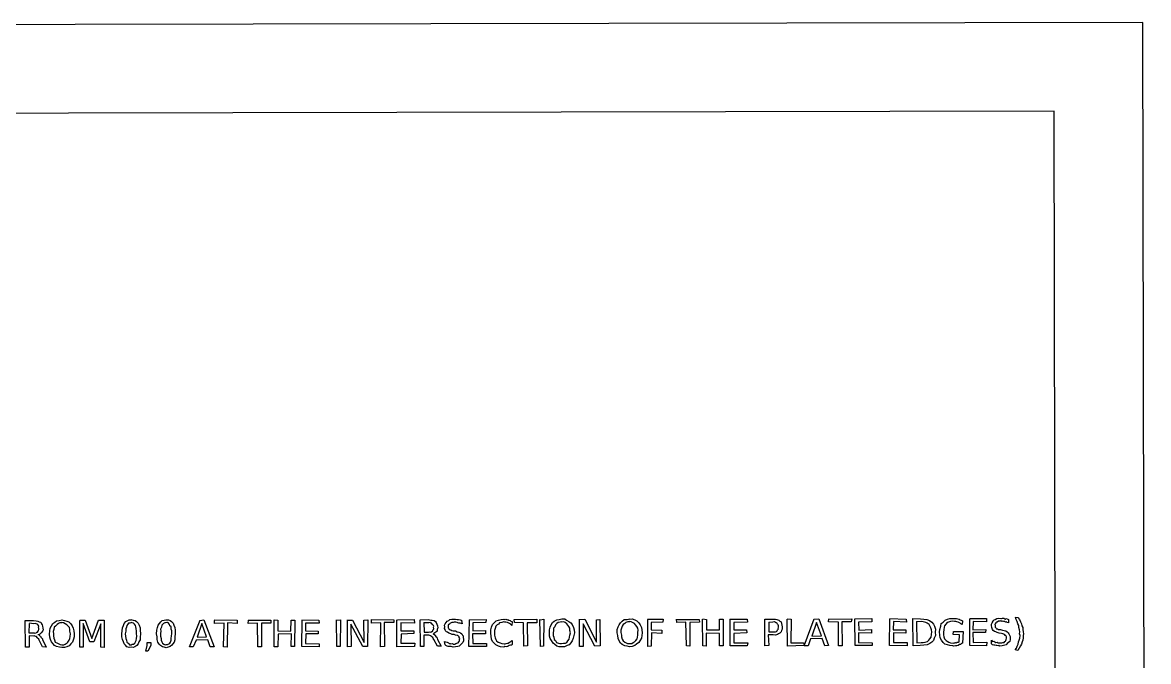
# Model space of a CAD drawing. Header units: millimetres. Extents: x 0 to 500, y -1 to 330.
# Drawn here: x 373.8 to 500.3, y 258.6 to 330.4 of the extents above; entities that cross this region are included whole.
import ezdxf

# ---------------------------------------------------------------- set-up
doc = ezdxf.new("R2010")
doc.units = ezdxf.units.MM

msp = doc.modelspace()

# ---------------------------------------------------------------- linework, layer by layer
for points in [[(0.29, -0.51), (500.33, 0.45), (499.69, 330.45), (-0.32, 329.51)], [(10.33, 9.51), (490.29, 10.46), (489.73, 320.47), (9.67, 319.52)]]:
    msp.add_lwpolyline(points, close=True)
for points in [[(375.59, 261.66), (375.63, 261.62), (375.7, 261.56), (375.77, 261.5), (375.82, 261.47), (375.85, 261.37), (375.93, 261.28), (376.04, 261.18), (376.04, 261.09), (376.46, 260.25), (376.06, 260.27), (375.67, 261.04), (375.62, 261.13), (375.49, 261.26), (375.45, 261.32), (375.35, 261.44), (375.3, 261.43), (375.18, 261.49), (375.13, 261.53), (374.99, 261.49), (374.56, 261.53), (374.56, 260.24), (374.13, 260.26), (374.1, 263.26), (375.04, 263.26), (375.32, 263.22), (375.51, 263.18), (375.65, 263.1), (375.85, 263.05), (375.92, 262.87), (376, 262.76), (376.04, 262.61), (376.07, 262.38), (376.1, 262.21), (376.07, 262.1), (376.04, 262.03), (375.92, 261.9), (375.91, 261.82), (375.79, 261.73), (375.69, 261.68), (375.53, 261.62)], [(378.22, 263.33), (378.5, 263.25), (378.77, 263.18), (379.01, 263.09), (379.22, 262.88), (379.39, 262.63), (379.49, 262.38), (379.56, 262.08), (379.61, 261.76), (379.59, 261.4), (379.52, 261.14), (379.4, 260.81), (379.23, 260.61), (379.05, 260.41), (378.77, 260.3), (378.52, 260.21), (378.23, 260.21), (377.95, 260.24), (377.62, 260.33), (377.41, 260.43), (377.23, 260.61), (377.05, 260.85), (376.94, 261.12), (376.86, 261.38), (376.83, 261.71), (376.86, 262.09), (376.9, 262.39), (377.07, 262.64), (377.21, 262.9), (377.42, 263.07), (377.62, 263.2), (377.93, 263.25), (378.25, 263.3)], [(380.22, 263.27), (380.82, 263.27), (381.58, 261.22), (382.35, 263.28), (382.99, 263.27), (382.96, 260.22), (382.58, 260.24), (382.6, 262.86), (381.83, 260.86), (381.38, 260.84), (380.62, 262.9), (380.63, 260.24), (380.24, 260.26), (380.23, 263.26)], [(385.97, 263.34), (386.24, 263.29), (386.47, 263.23), (386.62, 263.12), (386.8, 262.93), (386.92, 262.72), (387, 262.43), (387.03, 262.14), (387.04, 261.75), (387.01, 261.38), (387, 261.06), (386.88, 260.83), (386.79, 260.62), (386.65, 260.42), (386.43, 260.29), (386.25, 260.2), (386.01, 260.24), (385.8, 260.2), (385.53, 260.29), (385.38, 260.46), (385.22, 260.61), (385.13, 260.86), (385.02, 261.12), (384.95, 261.42), (384.96, 261.75), (384.99, 262.1), (385.02, 262.43), (385.14, 262.68), (385.23, 262.9), (385.41, 263.12), (385.56, 263.21), (385.79, 263.3), (386.03, 263.33)], [(389.93, 263.31), (390.19, 263.3), (390.39, 263.23), (390.54, 263.12), (390.71, 262.95), (390.81, 262.73), (390.93, 262.45), (390.95, 262.14), (390.95, 261.78), (390.92, 261.38), (390.91, 261.07), (390.83, 260.81), (390.69, 260.62), (390.58, 260.46), (390.4, 260.31), (390.15, 260.23), (389.93, 260.19), (389.71, 260.26), (389.52, 260.29), (389.31, 260.45), (389.15, 260.58), (389.02, 260.81), (388.93, 261.12), (388.94, 261.41), (388.86, 261.73), (388.9, 262.15), (388.96, 262.46), (389.05, 262.73), (389.19, 262.9), (389.34, 263.11), (389.49, 263.23), (389.7, 263.29), (389.91, 263.33)], [(393.73, 263.26), (394.18, 263.3), (395.34, 260.27), (394.9, 260.29), (394.61, 261.07), (393.32, 261.04), (392.98, 260.28), (392.57, 260.3), (393.75, 263.29)], [(395.33, 263.3), (397.92, 263.29), (397.92, 262.92), (396.82, 262.97), (396.8, 260.26), (396.4, 260.28), (396.44, 262.93), (395.37, 262.91), (395.37, 263.26)], [(399.16, 263.29), (401.69, 263.27), (401.71, 262.96), (400.67, 262.96), (400.66, 260.3), (400.24, 260.3), (400.22, 262.93), (399.16, 262.92), (399.2, 263.27)], [(402.12, 263.3), (402.48, 263.27), (402.5, 262.07), (403.96, 262.05), (404, 263.27), (404.4, 263.27), (404.36, 260.31), (403.97, 260.33), (404.01, 261.73), (402.51, 261.71), (402.48, 260.29), (402.09, 260.27), (402.08, 263.31)], [(405.18, 263.33), (407.09, 263.29), (407.12, 262.94), (405.59, 262.94), (405.58, 262.08), (407.01, 262.05), (407.02, 261.75), (405.62, 261.75), (405.58, 260.64), (407.14, 260.61), (407.13, 260.3), (405.17, 260.33), (405.22, 263.27)], [(409.09, 263.29), (409.52, 263.3), (409.51, 260.33), (409.12, 260.32), (409.09, 263.31)], [(410.32, 263.29), (410.87, 263.28), (412.2, 260.78), (412.16, 263.28), (412.6, 263.3), (412.56, 260.34), (412.05, 260.31), (410.69, 262.83), (410.73, 260.34), (410.31, 260.28), (410.3, 263.32)], [(413.01, 263.34), (415.52, 263.31), (415.53, 263), (414.45, 263), (414.48, 260.34), (414.02, 260.3), (414.06, 262.97), (413.01, 262.95), (413, 263.35)], [(415.92, 263.3), (417.82, 263.35), (417.83, 262.96), (416.32, 262.97), (416.32, 262.08), (417.76, 262.08), (417.77, 261.78), (416.35, 261.71), (416.33, 260.68), (417.88, 260.68), (417.85, 260.34), (415.88, 260.3), (415.88, 263.32)], [(419.94, 261.74), (419.97, 261.7), (420.09, 261.7), (420.09, 261.63), (420.2, 261.57), (420.22, 261.49), (420.35, 261.38), (420.38, 261.24), (420.44, 261.12), (420.84, 260.36), (420.44, 260.36), (420.03, 261.11), (419.94, 261.21), (419.92, 261.34), (419.8, 261.4), (419.77, 261.46), (419.66, 261.53), (419.57, 261.56), (419.46, 261.61), (419.34, 261.58), (418.91, 261.58), (418.9, 260.32), (418.53, 260.32), (418.49, 263.3), (419.4, 263.35), (419.67, 263.28), (419.84, 263.28), (420.05, 263.24), (420.2, 263.14), (420.3, 263), (420.36, 262.83), (420.44, 262.63), (420.46, 262.43), (420.45, 262.35), (420.39, 262.23), (420.4, 262.06), (420.34, 262), (420.23, 261.94), (420.15, 261.85), (420.03, 261.8), (419.94, 261.72)], [(423.14, 263.25), (423.2, 262.86), (423.08, 262.9), (422.97, 262.95), (422.83, 262.95), (422.7, 262.98), (422.63, 263.01), (422.51, 263.05), (422.41, 263.06), (422.31, 263.06), (422.21, 263.02), (422.03, 263.03), (421.89, 262.95), (421.8, 262.9), (421.78, 262.85), (421.67, 262.79), (421.64, 262.69), (421.62, 262.57), (421.63, 262.45), (421.64, 262.42), (421.7, 262.33), (421.74, 262.25), (421.85, 262.19), (421.92, 262.2), (422.06, 262.11), (422.19, 262.07), (422.46, 262.08), (422.65, 261.97), (422.84, 261.95), (423.02, 261.86), (423.15, 261.74), (423.26, 261.61), (423.33, 261.51), (423.3, 261.33), (423.36, 261.16), (423.36, 260.94), (423.29, 260.76), (423.16, 260.66), (423.07, 260.53), (422.87, 260.37), (422.7, 260.33), (422.45, 260.27), (422.19, 260.26), (422.09, 260.3), (421.97, 260.31), (421.85, 260.32), (421.76, 260.34), (421.64, 260.31), (421.52, 260.35), (421.35, 260.44), (421.28, 260.5), (421.23, 260.87), (421.37, 260.84), (421.51, 260.79), (421.65, 260.74), (421.74, 260.67), (421.84, 260.67), (421.94, 260.63), (422.1, 260.64), (422.18, 260.58), (422.37, 260.58), (422.5, 260.66), (422.62, 260.7), (422.77, 260.75), (422.83, 260.84), (422.86, 260.89), (422.89, 260.99), (422.89, 261.12), (422.95, 261.23), (422.86, 261.33), (422.88, 261.39), (422.81, 261.47), (422.71, 261.54), (422.63, 261.56), (422.47, 261.61), (422.32, 261.66), (422.07, 261.68), (421.92, 261.76), (421.71, 261.82), (421.55, 261.93), (421.46, 261.97), (421.32, 262.1), (421.28, 262.22), (421.22, 262.33), (421.26, 262.55), (421.23, 262.71), (421.3, 262.87), (421.4, 263.01), (421.5, 263.15), (421.7, 263.23), (421.83, 263.35), (422.03, 263.4), (422.3, 263.4), (422.39, 263.39), (422.47, 263.4), (422.63, 263.37), (422.69, 263.35), (422.81, 263.36), (422.97, 263.32), (423.08, 263.27), (423.18, 263.23)], [(424, 263.32), (425.91, 263.34), (425.87, 263.03), (424.4, 262.97), (424.39, 262.07), (425.83, 262.12), (425.84, 261.76), (424.37, 261.75), (424.42, 260.67), (425.94, 260.66), (425.94, 260.31), (423.96, 260.34), (424.01, 263.32)], [(428.82, 263.12), (428.79, 262.7), (428.71, 262.74), (428.63, 262.82), (428.52, 262.89), (428.38, 262.99), (428.3, 263.02), (428.12, 263.04), (428, 263.06), (427.87, 263.09), (427.65, 263.03), (427.41, 262.97), (427.29, 262.85), (427.14, 262.75), (426.98, 262.59), (426.93, 262.36), (426.82, 262.13), (426.85, 261.83), (426.85, 261.58), (426.92, 261.29), (427, 261.09), (427.08, 260.95), (427.25, 260.82), (427.47, 260.72), (427.66, 260.65), (427.92, 260.63), (428.02, 260.61), (428.14, 260.65), (428.3, 260.7), (428.37, 260.71), (428.54, 260.79), (428.63, 260.84), (428.73, 260.94), (428.84, 260.98), (428.82, 260.54), (428.73, 260.49), (428.63, 260.46), (428.5, 260.43), (428.38, 260.37), (428.29, 260.34), (428.16, 260.28), (428, 260.32), (427.89, 260.25), (427.52, 260.3), (427.28, 260.36), (427, 260.51), (426.8, 260.68), (426.61, 260.9), (426.5, 261.16), (426.47, 261.5), (426.41, 261.82), (426.44, 262.18), (426.49, 262.48), (426.6, 262.78), (426.79, 262.99), (427.04, 263.19), (427.28, 263.27), (427.57, 263.34), (427.9, 263.39), (427.99, 263.37), (428.12, 263.39), (428.27, 263.33), (428.35, 263.35), (428.46, 263.29), (428.6, 263.23), (428.69, 263.15), (428.8, 263.14)], [(429.04, 263.35), (431.6, 263.38), (431.58, 262.98), (430.49, 262.99), (430.55, 260.38), (430.12, 260.36), (430.11, 262.99), (429.07, 263.02), (429.05, 263.37)], [(431.96, 263.32), (432.37, 263.38), (432.36, 260.37), (431.99, 260.34), (431.95, 263.34)], [(434.41, 263.43), (434.73, 263.42), (434.94, 263.28), (435.19, 263.14), (435.42, 262.97), (435.58, 262.78), (435.71, 262.47), (435.79, 262.2), (435.82, 261.87), (435.75, 261.54), (435.67, 261.24), (435.58, 260.94), (435.42, 260.72), (435.21, 260.51), (434.99, 260.43), (434.7, 260.29), (434.38, 260.29), (434.12, 260.29), (433.85, 260.37), (433.62, 260.53), (433.42, 260.71), (433.24, 260.98), (433.11, 261.22), (433.03, 261.5), (433, 261.88), (433.02, 262.2), (433.11, 262.5), (433.21, 262.77), (433.37, 263), (433.56, 263.15), (433.86, 263.32), (434.09, 263.35), (434.4, 263.43)], [(436.43, 263.34), (437, 263.38), (438.29, 260.82), (438.3, 263.33), (438.69, 263.37), (438.72, 260.39), (438.12, 260.36), (436.8, 262.87), (436.79, 260.34), (436.4, 260.33), (436.4, 263.38)], [(441.99, 263.41), (442.31, 263.42), (442.6, 263.32), (442.83, 263.21), (443.04, 262.97), (443.2, 262.76), (443.35, 262.47), (443.4, 262.2), (443.44, 261.84), (443.41, 261.54), (443.35, 261.24), (443.17, 260.96), (443.04, 260.76), (442.81, 260.58), (442.61, 260.42), (442.31, 260.33), (442.01, 260.3), (441.73, 260.37), (441.48, 260.41), (441.2, 260.53), (441, 260.7), (440.84, 260.96), (440.72, 261.21), (440.68, 261.55), (440.61, 261.86), (440.62, 262.22), (440.74, 262.52), (440.84, 262.75), (440.99, 262.98), (441.2, 263.17), (441.42, 263.34), (441.74, 263.37), (442.04, 263.43)], [(444.04, 263.39), (445.78, 263.41), (445.76, 263.07), (444.43, 263), (444.46, 262.18), (445.66, 262.16), (445.65, 261.78), (444.49, 261.84), (444.46, 260.37), (444.05, 260.34), (444.06, 263.35)], [(447.3, 263.36), (449.85, 263.36), (449.86, 263.06), (448.8, 263.01), (448.8, 260.35), (448.4, 260.38), (448.35, 263.05), (447.32, 263.01), (447.28, 263.39)], [(450.25, 263.42), (450.65, 263.37), (450.65, 262.19), (452.12, 262.18), (452.14, 263.38), (452.54, 263.39), (452.55, 260.39), (452.14, 260.38), (452.11, 261.8), (450.61, 261.83), (450.62, 260.35), (450.25, 260.38), (450.21, 263.41)], [(453.3, 263.4), (455.22, 263.38), (455.26, 263.04), (453.74, 263.02), (453.75, 262.18), (455.15, 262.18), (455.18, 261.86), (453.75, 261.8), (453.73, 260.72), (455.3, 260.74), (455.24, 260.4), (453.33, 260.41), (453.32, 263.39)], [(457.2, 263.38), (458.18, 263.38), (458.41, 263.41), (458.58, 263.37), (458.79, 263.27), (458.91, 263.15), (459.06, 263.08), (459.08, 262.9), (459.13, 262.71), (459.17, 262.52), (459.15, 262.26), (459.08, 262.11), (459.05, 261.97), (458.89, 261.81), (458.75, 261.75), (458.63, 261.66), (458.43, 261.61), (458.15, 261.64), (457.61, 261.62), (457.68, 260.43), (457.22, 260.39), (457.21, 263.41)], [(459.71, 263.44), (460.16, 263.38), (460.15, 260.72), (461.58, 260.72), (461.62, 260.42), (459.76, 260.37), (459.73, 263.39)], [(462.76, 263.39), (463.28, 263.44), (464.37, 260.42), (463.95, 260.4), (463.67, 261.21), (462.36, 261.2), (462.09, 260.4), (461.65, 260.4), (462.76, 263.42)], [(464.38, 263.4), (466.98, 263.44), (466.91, 263.1), (465.86, 263.1), (465.89, 260.41), (465.48, 260.39), (465.49, 263.06), (464.38, 263.08), (464.42, 263.44)], [(467.31, 263.43), (469.25, 263.45), (469.25, 263.1), (467.75, 263.05), (467.77, 262.17), (469.19, 262.22), (469.21, 261.83), (467.75, 261.85), (467.73, 260.77), (469.26, 260.74), (469.28, 260.42), (467.35, 260.42), (467.33, 263.39)], [(471.25, 263.46), (473.11, 263.4), (473.13, 263.07), (471.66, 263.12), (471.62, 262.2), (473.05, 262.21), (473.08, 261.83), (471.66, 261.87), (471.69, 260.78), (473.2, 260.78), (473.2, 260.4), (471.22, 260.43), (471.28, 263.44)], [(473.82, 263.45), (474.71, 263.43), (475.07, 263.39), (475.42, 263.36), (475.71, 263.24), (475.99, 263.05), (476.16, 262.85), (476.3, 262.6), (476.38, 262.28), (476.35, 261.92), (476.38, 261.55), (476.25, 261.24), (476.16, 260.98), (475.99, 260.8), (475.76, 260.66), (475.45, 260.51), (475.09, 260.48), (474.69, 260.45), (473.87, 260.41), (473.84, 263.46)], [(479.06, 260.86), (479.09, 261.65), (478.39, 261.67), (478.41, 262.01), (479.49, 262.01), (479.44, 260.71), (479.32, 260.65), (479.2, 260.54), (479.08, 260.53), (478.93, 260.43), (478.8, 260.39), (478.63, 260.39), (478.47, 260.37), (478.33, 260.4), (478.01, 260.42), (477.74, 260.5), (477.45, 260.59), (477.26, 260.78), (477.07, 261.04), (476.91, 261.29), (476.9, 261.58), (476.86, 261.96), (476.88, 262.25), (476.98, 262.6), (477.05, 262.89), (477.24, 263.07), (477.47, 263.27), (477.74, 263.41), (477.99, 263.47), (478.35, 263.46), (478.45, 263.46), (478.65, 263.45), (478.76, 263.45), (478.92, 263.44), (479.04, 263.4), (479.16, 263.32), (479.29, 263.28), (479.42, 263.22), (479.41, 262.81), (479.26, 262.86), (479.17, 262.96), (479.01, 263), (478.93, 263.07), (478.78, 263.11), (478.68, 263.14), (478.53, 263.13), (478.36, 263.15), (478.09, 263.14), (477.87, 263.07), (477.71, 263.02), (477.55, 262.84), (477.41, 262.65), (477.37, 262.49), (477.32, 262.21), (477.29, 261.92), (477.3, 261.63), (477.33, 261.42), (477.42, 261.19), (477.59, 261.01), (477.71, 260.92), (477.91, 260.82), (478.1, 260.72), (478.41, 260.69), (478.51, 260.73), (478.59, 260.72), (478.64, 260.76), (478.76, 260.73), (478.84, 260.8), (478.94, 260.82), (478.99, 260.81), (479.04, 260.86)], [(480.24, 263.46), (482.12, 263.46), (482.12, 263.1), (480.63, 263.12), (480.61, 262.18), (482.04, 262.25), (482.01, 261.9), (480.6, 261.9), (480.63, 260.76), (482.15, 260.81), (482.11, 260.41), (480.24, 260.44), (480.24, 263.43)], [(484.61, 263.36), (484.6, 262.98), (484.46, 263.03), (484.37, 263.08), (484.26, 263.06), (484.2, 263.12), (484.09, 263.13), (483.96, 263.16), (483.86, 263.14), (483.75, 263.19), (483.65, 263.17), (483.46, 263.15), (483.34, 263.07), (483.29, 263.04), (483.19, 262.97), (483.14, 262.88), (483.08, 262.82), (483.09, 262.65), (483.1, 262.59), (483.11, 262.5), (483.17, 262.41), (483.2, 262.37), (483.25, 262.32), (483.38, 262.3), (483.49, 262.23), (483.69, 262.23), (483.91, 262.15), (484.12, 262.12), (484.3, 262.07), (484.44, 261.97), (484.56, 261.84), (484.64, 261.73), (484.71, 261.6), (484.78, 261.43), (484.78, 261.28), (484.78, 261.09), (484.75, 260.89), (484.6, 260.77), (484.46, 260.64), (484.35, 260.52), (484.17, 260.46), (483.88, 260.41), (483.64, 260.36), (483.51, 260.42), (483.42, 260.39), (483.3, 260.44), (483.22, 260.44), (483.06, 260.49), (482.97, 260.47), (482.79, 260.52), (482.7, 260.61), (482.7, 261.02), (482.81, 260.9), (482.95, 260.91), (483.07, 260.85), (483.17, 260.76), (483.31, 260.79), (483.44, 260.75), (483.54, 260.72), (483.67, 260.74), (483.84, 260.75), (483.97, 260.77), (484.1, 260.78), (484.17, 260.87), (484.25, 260.93), (484.31, 261), (484.34, 261.11), (484.39, 261.26), (484.36, 261.33), (484.36, 261.42), (484.3, 261.56), (484.23, 261.56), (484.15, 261.68), (484.06, 261.71), (483.95, 261.74), (483.8, 261.78), (483.55, 261.82), (483.33, 261.88), (483.17, 261.96), (483.01, 261.99), (482.89, 262.11), (482.81, 262.23), (482.75, 262.33), (482.72, 262.47), (482.69, 262.67), (482.68, 262.83), (482.76, 262.99), (482.86, 263.18), (482.93, 263.28), (483.11, 263.36), (483.28, 263.45), (483.51, 263.51), (483.74, 263.47), (483.83, 263.47), (483.94, 263.52), (484.08, 263.5), (484.15, 263.44), (484.24, 263.41), (484.34, 263.45), (484.51, 263.39), (484.61, 263.37)], [(485.33, 263.6), (485.63, 263.58), (485.82, 263.35), (485.94, 263.08), (486.06, 262.86), (486.11, 262.66), (486.22, 262.45), (486.21, 262.23), (486.26, 261.97), (486.28, 261.75), (486.24, 261.55), (486.26, 261.29), (486.2, 261.03), (486.15, 260.83), (486.06, 260.59), (485.94, 260.41), (485.81, 260.12), (485.64, 259.89), (485.33, 259.94), (485.5, 260.15), (485.58, 260.37), (485.67, 260.6), (485.73, 260.84), (485.8, 261.04), (485.87, 261.27), (485.9, 261.54), (485.85, 261.73), (485.86, 261.98), (485.82, 262.2), (485.77, 262.44), (485.76, 262.68), (485.65, 262.88), (485.57, 263.14), (485.47, 263.37), (485.38, 263.57)], [(374.54, 262.89), (374.52, 261.85), (375.09, 261.84), (375.19, 261.82), (375.33, 261.87), (375.41, 261.94), (375.48, 261.95), (375.55, 262.03), (375.6, 262.17), (375.64, 262.25), (375.63, 262.39), (375.61, 262.47), (375.63, 262.64), (375.55, 262.69), (375.53, 262.8), (375.44, 262.85), (375.32, 262.88), (375.21, 262.9), (375.04, 262.88), (374.57, 262.94)], [(378.25, 262.98), (378, 262.97), (377.85, 262.92), (377.69, 262.79), (377.5, 262.62), (377.37, 262.49), (377.32, 262.23), (377.26, 262), (377.27, 261.75), (377.27, 261.51), (377.3, 261.24), (377.41, 261.06), (377.48, 260.82), (377.64, 260.72), (377.86, 260.63), (378.03, 260.55), (378.23, 260.5), (378.43, 260.51), (378.6, 260.6), (378.8, 260.72), (378.9, 260.82), (379.04, 261.04), (379.13, 261.21), (379.15, 261.45), (379.2, 261.76), (379.13, 262.04), (379.11, 262.24), (379.06, 262.45), (378.91, 262.61), (378.77, 262.76), (378.58, 262.87), (378.41, 262.98), (378.22, 263)], [(385.97, 262.98), (385.84, 262.96), (385.7, 262.93), (385.64, 262.84), (385.51, 262.69), (385.47, 262.48), (385.42, 262.29), (385.41, 262.06), (385.35, 261.75), (385.37, 261.5), (385.41, 261.23), (385.49, 261.02), (385.53, 260.8), (385.64, 260.73), (385.75, 260.62), (385.83, 260.51), (386, 260.5), (386.12, 260.58), (386.28, 260.58), (386.41, 260.71), (386.49, 260.83), (386.57, 261), (386.61, 261.21), (386.66, 261.49), (386.6, 261.78), (386.6, 262.05), (386.57, 262.33), (386.53, 262.54), (386.48, 262.68), (386.39, 262.83), (386.26, 262.93), (386.13, 262.99), (386, 263)], [(389.93, 263.03), (389.8, 262.98), (389.63, 262.91), (389.56, 262.83), (389.44, 262.71), (389.42, 262.5), (389.31, 262.28), (389.34, 262.05), (389.32, 261.79), (389.3, 261.5), (389.36, 261.23), (389.37, 261.04), (389.44, 260.83), (389.54, 260.7), (389.66, 260.59), (389.81, 260.52), (389.93, 260.53), (390.09, 260.55), (390.23, 260.61), (390.34, 260.7), (390.41, 260.82), (390.5, 261.03), (390.49, 261.25), (390.54, 261.47), (390.58, 261.8), (390.58, 262.09), (390.51, 262.28), (390.49, 262.54), (390.37, 262.66), (390.33, 262.8), (390.19, 262.93), (390.08, 263), (389.92, 262.99)], [(393.94, 262.9), (393.42, 261.37), (394.48, 261.42), (393.95, 262.9)], [(418.9, 263.02), (418.94, 261.93), (419.42, 261.93), (419.56, 261.96), (419.68, 261.94), (419.79, 261.99), (419.89, 262.03), (419.91, 262.15), (420, 262.23), (420.03, 262.35), (419.99, 262.48), (420.01, 262.56), (419.99, 262.69), (419.91, 262.75), (419.85, 262.83), (419.77, 262.94), (419.67, 262.94), (419.59, 263.01), (419.46, 262.99), (418.91, 262.97)], [(434.42, 263.11), (434.21, 263.04), (434.01, 263.02), (433.85, 262.92), (433.71, 262.76), (433.6, 262.54), (433.47, 262.39), (433.46, 262.13), (433.42, 261.84), (433.43, 261.57), (433.51, 261.37), (433.56, 261.12), (433.69, 260.98), (433.81, 260.78), (434.04, 260.71), (434.19, 260.66), (434.38, 260.65), (434.61, 260.68), (434.83, 260.68), (434.97, 260.78), (435.08, 260.95), (435.24, 261.16), (435.27, 261.38), (435.31, 261.61), (435.39, 261.85), (435.32, 262.13), (435.3, 262.39), (435.18, 262.57), (435.09, 262.72), (434.96, 262.87), (434.78, 263.01), (434.62, 263.09), (434.41, 263.06)], [(442.03, 263.09), (441.81, 263.08), (441.61, 263.02), (441.5, 262.9), (441.31, 262.79), (441.19, 262.61), (441.12, 262.37), (441.05, 262.16), (441.05, 261.9), (441.11, 261.61), (441.11, 261.39), (441.2, 261.15), (441.29, 260.97), (441.48, 260.81), (441.63, 260.75), (441.8, 260.65), (442, 260.65), (442.26, 260.66), (442.42, 260.76), (442.57, 260.85), (442.71, 261), (442.87, 261.17), (442.92, 261.33), (442.93, 261.63), (442.96, 261.88), (442.97, 262.14), (442.93, 262.39), (442.82, 262.57), (442.7, 262.77), (442.56, 262.89), (442.43, 262.99), (442.21, 263.08), (442.04, 263.13)], [(457.66, 263.05), (457.65, 261.96), (458.18, 261.96), (458.32, 261.98), (458.4, 261.97), (458.53, 262), (458.59, 262.07), (458.65, 262.2), (458.74, 262.3), (458.72, 262.36), (458.76, 262.51), (458.75, 262.65), (458.71, 262.74), (458.65, 262.84), (458.59, 262.9), (458.49, 262.98), (458.43, 263.03), (458.32, 263.09), (458.13, 263.04), (457.66, 263.03)], [(463.02, 263.02), (462.5, 261.5), (463.59, 261.52), (463.02, 263.01)], [(474.25, 263.12), (474.28, 260.74), (474.78, 260.77), (475, 260.76), (475.25, 260.81), (475.48, 260.9), (475.64, 261.05), (475.77, 261.2), (475.91, 261.38), (475.95, 261.67), (475.97, 261.97), (475.95, 262.21), (475.87, 262.43), (475.77, 262.65), (475.67, 262.81), (475.47, 262.95), (475.31, 263.03), (475.02, 263.11), (474.77, 263.13), (474.25, 263.09)], [(387.77, 260.78), (388.21, 260.77), (388.2, 260.45), (387.87, 259.79), (387.64, 259.8), (387.8, 260.43), (387.82, 260.75)]]:
    msp.add_lwpolyline(points)

doc.saveas('drawing.dxf')
